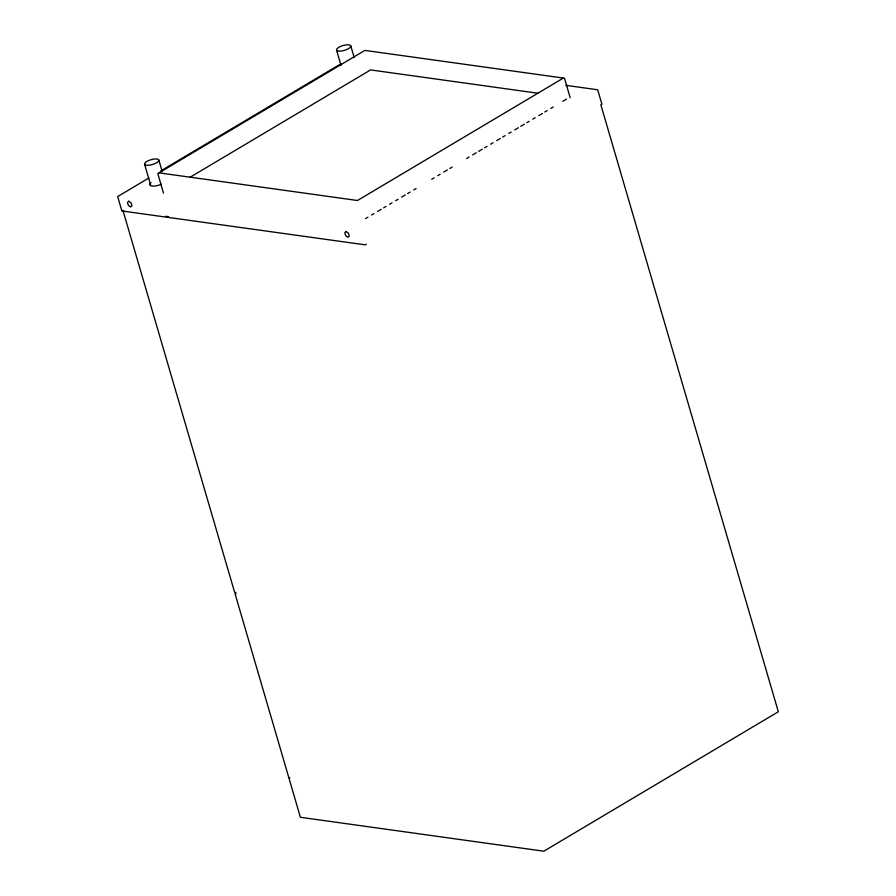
<?xml version="1.0" encoding="UTF-8"?>
<svg xmlns="http://www.w3.org/2000/svg" width="896" height="896" viewBox="0 0 896 896"><rect width="100%" height="100%" fill="white"/><g stroke="black" fill="none" stroke-linecap="round" stroke-linejoin="round"><path stroke-width="1.34" d="M148.893 178.002L117.667 196.571L121.867 210.952L365.277 244.854L366.33 244.227M160.91 170.856L341.074 63.728M189.818 177.408L370.597 69.922L538.306 93.285M563.147 78.198L357.459 200.502L159.242 172.883M365.579 218.579L367.976 217.157M371.594 215.006L373.99 213.573M377.608 211.434L381.214 209.283M383.622 207.861L386.019 206.427M389.626 204.277L392.034 202.854M395.64 200.704L398.048 199.27M401.654 197.131L405.272 194.981M407.669 193.547L410.077 192.125M413.683 189.974L416.091 188.541M431.726 179.245L434.134 177.822M437.741 175.672L440.149 174.238M443.755 172.099L447.373 169.949M449.77 168.515L452.178 167.093M466.614 158.502L469.022 157.08M472.629 154.93L476.235 152.779M478.643 151.357L482.25 149.206M484.658 147.773L487.066 146.35M490.672 144.2L493.08 142.766M496.686 140.627L500.293 138.477M502.701 137.054L505.109 135.621M508.715 133.47L511.123 132.037M514.73 129.898L518.336 127.747M520.744 126.325L524.35 124.174M526.758 122.741L529.166 121.318M532.773 119.168L535.181 117.734M538.787 115.595L542.394 113.445M544.802 112.011L547.21 110.589M550.816 108.438L553.224 107.005M562.845 101.293L566.451 99.142M565.88 85.344L597.688 89.779L601.899 104.16L600.846 104.787L778.333 711.749L543.816 851.2L300.406 817.286L288.87 777.829M165.794 216.294L168.56 216.675M570.181 97.72L564.48 78.21L364.885 50.4L157.774 173.555L163.486 193.066M350.795 45.954A7.426 2.531 -16.3 0 1 340.57 51.139A7.426 2.531 -16.3 0 1 339.595 46.861A7.426 2.531 -16.3 0 1 350.795 45.954L354.166 57.478M336.515 50.019L341.006 65.386M158.85 160.082A7.426 2.531 -16.3 0 1 148.613 165.278A7.426 2.531 -16.3 0 1 147.65 161A7.426 2.531 -16.3 0 1 158.85 160.082L162.21 171.606M144.558 164.147L150.55 184.643M236.006 593.802L235.603 592.413L234.618 592.278L122.92 210.325M289.856 777.963L288.646 777.067L235.021 593.656M161.37 184.218A8.165 2.778 -16.3 0 1 151.917 186.043A8.165 2.778 -16.3 0 1 151.032 182.773M128.766 201.219L127.467 202.53L128.397 205.408L130.637 206.987L131.947 205.688L131.006 202.81L128.766 201.219M346.102 231.504L344.803 232.803L345.733 235.682L347.973 237.261L349.272 235.962L348.342 233.083L346.102 231.504"/></g></svg>
